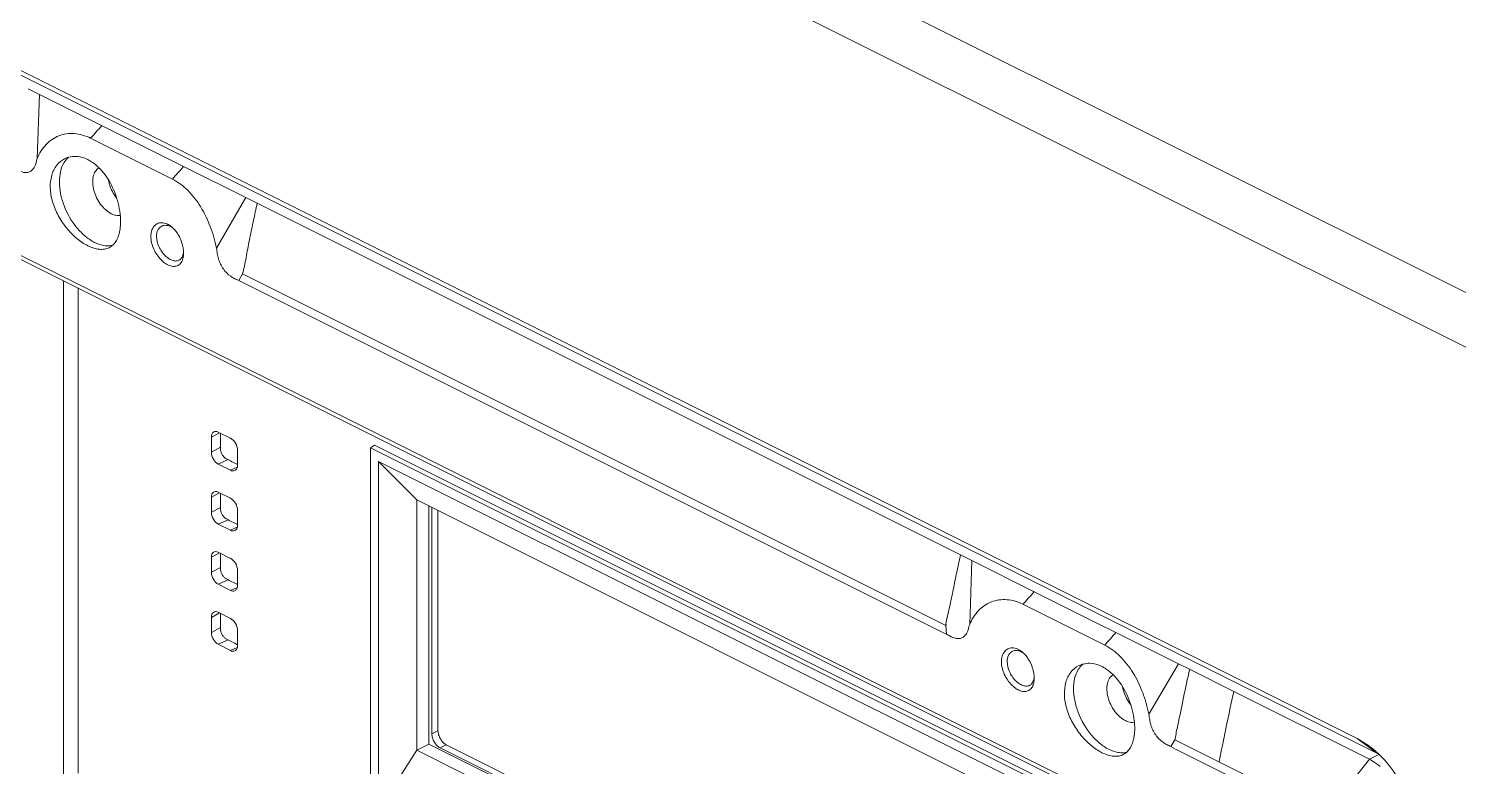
# Model space of a CAD drawing. Header units: millimetres. Extents: x 1177 to 4296, y 93 to 2298.
# Drawn here: x 3667 to 3790.6, y 1493.8 to 1557.7 of the extents above; entities that cross this region are included whole.
import ezdxf

# ---------------------------------------------------------------- set-up
doc = ezdxf.new("R2010")
doc.units = ezdxf.units.MM
doc.header["$LTSCALE"] = 0.1
doc.layers.get('0').update_dxf_attribs({"lineweight": 13})

msp = doc.modelspace()

# ---------------------------------------------------------------- linework, layer by layer
for p, q in [((3594.14, 1633.38), (3840.92, 1509.99)), ((3592.02, 1629.72), (3838.8, 1506.33))]:
    msp.add_line(p, q)
at = {"lineweight": 9}
for p, q in [((3648.94, 1562.72), (3781.88, 1496.25)), ((3650.71, 1561.44), (3783.64, 1494.97)), ((3666.97, 1552.44), (3667.94, 1551.95)), ((3667.76, 1546.41), (3667.94, 1551.95)), ((3680.41, 1545.72), (3667.94, 1551.95)), ((3672.37, 1548.17), (3679.44, 1544.63)), ((3685.8, 1543.03), (3680.41, 1545.72)), ((3683.25, 1538.66), (3685.8, 1543.03)), ((3686.77, 1542.54), (3685.8, 1543.03)), ((3747.58, 1512.13), (3686.77, 1542.54)), ((3772.97, 1484.7), (3660.68, 1540.84)), ((3772.77, 1484.44), (3661.8, 1539.93)), ((3670.03, 1535.81), (3670.03, 1492.71)), ((3685.17, 1535.87), (3685.5, 1536.45)), ((3685.17, 1535.87), (3685.36, 1535.77)), ((3746.17, 1505.37), (3685.36, 1535.77)), ((3746.31, 1506.04), (3685.5, 1536.45)), ((3671.3, 1493.26), (3671.3, 1535.17)), ((3683.52, 1522.7), (3682.81, 1522.32)), ((3682.81, 1522.32), (3682.81, 1521.02)), ((3683.41, 1522.75), (3684.47, 1522.22)), ((3683.59, 1522.54), (3683.6, 1522.65)), ((3683.59, 1521.44), (3682.81, 1521.02)), ((3685.07, 1519.89), (3685.07, 1521.19)), ((3696.9, 1521.62), (3696.58, 1521.39)), ((3696.58, 1521.39), (3696.58, 1489.57)), ((3755.45, 1491.95), (3696.58, 1521.39)), ((3755.83, 1492.15), (3696.9, 1521.62)), ((3683.41, 1519.98), (3684.26, 1520.37)), ((3683.41, 1519.98), (3684.47, 1519.45)), ((3685.04, 1519.71), (3684.47, 1519.45)), ((3697.26, 1490.07), (3697.26, 1520.22)), ((3697.26, 1520.22), (3700.56, 1516.89)), ((3697.26, 1520.22), (3754.77, 1491.46)), ((3683.52, 1517.5), (3682.81, 1517.12)), ((3682.81, 1517.12), (3682.81, 1515.82)), ((3683.41, 1517.56), (3684.47, 1517.03)), ((3683.59, 1517.35), (3683.6, 1517.46)), ((3700.56, 1516.89), (3700.56, 1495.24)), ((3700.56, 1516.89), (3754.3, 1490.02)), ((3683.59, 1516.24), (3682.81, 1515.82)), ((3685.07, 1514.69), (3685.07, 1515.99)), ((3701.62, 1516.35), (3701.62, 1495.77)), ((3701.87, 1516.23), (3701.87, 1496.67)), ((3702.4, 1515.96), (3702.4, 1496.93)), ((3683.41, 1514.79), (3684.26, 1515.17)), ((3683.41, 1514.79), (3684.47, 1514.26)), ((3685.04, 1514.52), (3684.47, 1514.26)), ((3683.52, 1512.31), (3682.81, 1511.93)), ((3682.81, 1511.93), (3682.81, 1510.63)), ((3683.41, 1512.36), (3684.47, 1511.83)), ((3683.59, 1512.15), (3683.6, 1512.26)), ((3748.55, 1511.65), (3747.58, 1512.13)), ((3683.59, 1511.05), (3682.81, 1510.63)), ((3685.07, 1509.5), (3685.07, 1510.8)), ((3748.37, 1506.11), (3748.55, 1511.65)), ((3753.95, 1508.95), (3748.55, 1511.65)), ((3683.41, 1509.59), (3684.26, 1509.98)), ((3683.41, 1509.59), (3684.47, 1509.06)), ((3685.04, 1509.32), (3684.47, 1509.06)), ((3766.41, 1502.72), (3753.95, 1508.95)), ((3683.52, 1507.11), (3682.81, 1506.73)), ((3683.41, 1507.17), (3684.47, 1506.64)), ((3683.59, 1506.96), (3683.6, 1507.07)), ((3760.05, 1504.33), (3752.98, 1507.86)), ((3682.81, 1506.73), (3682.81, 1505.43)), ((3683.59, 1505.85), (3682.81, 1505.43)), ((3746.36, 1505.27), (3746.31, 1506.04)), ((3683.41, 1504.4), (3684.26, 1504.78)), ((3685.07, 1504.3), (3685.07, 1505.6)), ((3746.36, 1505.27), (3746.17, 1505.37)), ((3683.41, 1504.4), (3684.47, 1503.86)), ((3685.04, 1504.13), (3684.47, 1503.86)), ((3763.86, 1498.36), (3766.41, 1502.72)), ((3767.38, 1502.24), (3766.41, 1502.72)), ((3771.2, 1500.33), (3767.38, 1502.24)), ((3782.94, 1494.46), (3771.2, 1500.33)), ((3700.56, 1495.24), (3701.62, 1495.77)), ((3701.62, 1495.77), (3754.3, 1469.43)), ((3701.87, 1496.67), (3702.4, 1496.93)), ((3765.77, 1495.55), (3766.11, 1496.14)), ((3779.13, 1489.64), (3766.11, 1496.14)), ((3781.88, 1496.25), (3782.94, 1495.59)), ((3781.88, 1496.25), (3783.64, 1494.97)), ((3700.56, 1495.24), (3697.26, 1490.07)), ((3754.3, 1468.36), (3700.56, 1495.24)), ((3702.58, 1495.45), (3703.11, 1495.71)), ((3702.58, 1495.45), (3754.3, 1469.59)), ((3703.11, 1495.71), (3754.3, 1470.12)), ((3783.74, 1494.86), (3782.94, 1494.46)), ((3779.12, 1489.64), (3782.94, 1494.46))]:
    msp.add_line(p, q, dxfattribs=at)
for centre, radius, start, end in [((3256.01, 1918.39), 557.15, 318.3573, 318.507), ((3741.21, 1490.82), 81.92, 137.9203, 138.9387), ((3668.6, 1540.91), 6.37, 5.9562, 6.5131), ((3677.95, 1538.78), 2.24, 45.4752, 49.555), ((3677.84, 1538.67), 2.39, 43.3187, 45.4973), ((3678.41, 1538.28), 2, 359.069, 2.7691), ((3679.75, 1538.12), 0.562, 296.5193, 305.8172), ((3704.83, 1521.94), 21.24, 178.3605, 181.6395), ((3692.31, 1535.61), 17.24, 241.5905, 245.1977), ((3704.83, 1516.74), 21.24, 178.3605, 181.6395), ((3692.31, 1530.41), 17.24, 241.5905, 245.1977), ((3704.83, 1511.54), 21.24, 178.3605, 181.6395), ((3692.31, 1525.22), 17.24, 241.5905, 245.1977), ((3705.18, 1551.23), 64.54, 317.7893, 319.081), ((3704.83, 1506.35), 21.24, 178.3605, 181.6395), ((3692.31, 1520.02), 17.24, 241.5905, 245.1977), ((3343.69, 1874.55), 557.15, 318.3573, 318.507), ((3751.48, 1502.01), 2.24, 45.4752, 49.555), ((3751.38, 1501.9), 2.39, 43.3187, 45.4973), ((3753.29, 1501.35), 0.562, 296.5193, 305.8172), ((3751.95, 1501.51), 2, 359.069, 2.7691), ((3756.28, 1497.07), 6.37, 5.9563, 6.513)]:
    msp.add_arc(centre, radius, start, end, dxfattribs=at)
for centre, start_param, end_param in [((3683.41, 1522.02), 5.599123, 7.169916), ((3684.47, 1521.49), -2.254859, -0.684066), ((3683.41, 1516.82), 5.599123, 7.169916), ((3684.47, 1516.29), -2.254859, -0.684066), ((3683.41, 1511.63), 5.599123, 7.169916), ((3684.47, 1511.1), -2.254859, -0.684066), ((3683.41, 1506.43), 5.599123, 7.169916), ((3684.47, 1505.9), -2.254859, -0.684066)]:
    msp.add_ellipse(centre, major_axis=(-0.38, 0.761), ratio=0.612298, start_param=start_param, end_param=end_param, dxfattribs=at)
for points, knots in [([(3667.76, 1546.41), (3667.93, 1546.86), (3668.31, 1547.48), (3669.02, 1548.08), (3669.82, 1548.51), (3670.76, 1548.63), (3671.69, 1548.47), (3672.15, 1548.28), (3672.37, 1548.17)], [0, 0, 0, 0, 0.255566, 0.377463, 0.49728, 0.738536, 0.865851, 1, 1, 1, 1]), ([(3670.49, 1546.54), (3670.45, 1546.51), (3670.29, 1546.37), (3670.16, 1546.2), (3670.08, 1546.07)], [0, 0, 0, 0, 0.243335, 1, 1, 1, 1]), ([(3671.07, 1546.6), (3670.98, 1546.6), (3670.66, 1546.59), (3670.34, 1546.5), (3670.12, 1546.4)], [0, 0, 0, 0, 0.256477, 1, 1, 1, 1]), ([(3672.13, 1546.32), (3672.04, 1546.36), (3671.71, 1546.51), (3671.34, 1546.59), (3671.07, 1546.6)], [0, 0, 0, 0, 0.262622, 1, 1, 1, 1]), ([(3665.75, 1545.58), (3665.86, 1545.52), (3666.09, 1545.4), (3666.42, 1545.25), (3666.76, 1545.18), (3667.08, 1545.24), (3667.34, 1545.42), (3667.62, 1545.81), (3667.67, 1546.18), (3667.76, 1546.41)], [0, 0, 0, 0, 0.138324, 0.271524, 0.392398, 0.502211, 0.611577, 0.730067, 1, 1, 1, 1]), ([(3670.12, 1546.4), (3669.86, 1546.26), (3669.37, 1545.85), (3668.94, 1544.94), (3668.83, 1543.83), (3669.04, 1542.64), (3669.54, 1541.46), (3670.26, 1540.38), (3671.13, 1539.49), (3671.79, 1539.04), (3672.13, 1538.87)], [0, 0, 0, 0, 0.096931, 0.202846, 0.322041, 0.454365, 0.595746, 0.73931, 0.876849, 1, 1, 1, 1]), ([(3670.08, 1546.07), (3669.78, 1545.58), (3669.61, 1544.63), (3669.75, 1543.36), (3670.15, 1541.97), (3670.89, 1540.68), (3671.88, 1539.68), (3672.43, 1539.3), (3672.71, 1539.16)], [0, 0, 0, 0, 0.2127, 0.339886, 0.476118, 0.752629, 0.882466, 1, 1, 1, 1]), ([(3672.13, 1546.32), (3672.22, 1546.27), (3672.59, 1546.06), (3672.92, 1545.79), (3673.14, 1545.56)], [0, 0, 0, 0, 0.237104, 1, 1, 1, 1]), ([(3674.15, 1541.64), (3673.98, 1541.73), (3673.64, 1541.97), (3673.06, 1542.61), (3672.67, 1543.42), (3672.53, 1544.26), (3672.56, 1544.83), (3672.74, 1545.3), (3672.96, 1545.53), (3673.09, 1545.6)], [0, 0, 0, 0, 0.123162, 0.260371, 0.547637, 0.683175, 0.804162, 0.908405, 1, 1, 1, 1]), ([(3673.14, 1545.56), (3673.18, 1545.53), (3673.31, 1545.39), (3673.44, 1545.24), (3673.53, 1545.12)], [0, 0, 0, 0, 0.246029, 1, 1, 1, 1]), ([(3673.53, 1545.12), (3673.92, 1544.62), (3674.53, 1543.5), (3674.85, 1542.26), (3674.92, 1541.63)], [0, 0, 0, 0, 0.501093, 1, 1, 1, 1]), ([(3673.91, 1544.51), (3673.94, 1544.38), (3674.08, 1543.85), (3674.34, 1543.36), (3674.59, 1543.04)], [0, 0, 0, 0, 0.246045, 1, 1, 1, 1]), ([(3683.25, 1538.66), (3683.12, 1539.3), (3682.77, 1540.54), (3681.95, 1542.25), (3680.86, 1543.68), (3679.93, 1544.39), (3679.44, 1544.63)], [0, 0, 0, 0, 0.265422, 0.529073, 0.776711, 1, 1, 1, 1]), ([(3674.15, 1541.64), (3674.21, 1541.61), (3674.46, 1541.5), (3674.74, 1541.46), (3674.93, 1541.5)], [0, 0, 0, 0, 0.274609, 1, 1, 1, 1]), ([(3674.93, 1541.57), (3674.97, 1541.16), (3674.98, 1540.39), (3674.77, 1539.63), (3674.6, 1539.33)], [0, 0, 0, 0, 0.549091, 1, 1, 1, 1]), ([(3685.54, 1536.53), (3685.66, 1537.03), (3685.8, 1537.79), (3685.98, 1538.79), (3686.18, 1539.79), (3686.45, 1541.04), (3686.66, 1542.04), (3686.77, 1542.54)], [0, 0, 0, 0, 0.250309, 0.375777, 0.500484, 0.749435, 1, 1, 1, 1]), ([(3677.58, 1539.66), (3677.58, 1539.82), (3677.61, 1540.13), (3677.8, 1540.53), (3678.11, 1540.8), (3678.37, 1540.86), (3678.5, 1540.86)], [0, 0, 0, 0, 0.288746, 0.542679, 0.77188, 1, 1, 1, 1]), ([(3678.07, 1539.66), (3678.07, 1539.85), (3678.12, 1540.14), (3678.32, 1540.43), (3678.46, 1540.53), (3678.53, 1540.57)], [0, 0, 0, 0, 0.540442, 0.77702, 1, 1, 1, 1]), ([(3678.5, 1540.86), (3678.54, 1540.86), (3678.73, 1540.85), (3678.92, 1540.79), (3679.05, 1540.72)], [0, 0, 0, 0, 0.235315, 1, 1, 1, 1]), ([(3678.53, 1540.57), (3678.65, 1540.63), (3678.96, 1540.67), (3679.25, 1540.56), (3679.38, 1540.47)], [0, 0, 0, 0, 0.464693, 1, 1, 1, 1]), ([(3679.05, 1540.72), (3679.08, 1540.71), (3679.2, 1540.64), (3679.32, 1540.55), (3679.4, 1540.49)], [0, 0, 0, 0, 0.240097, 1, 1, 1, 1]), ([(3679.58, 1540.31), (3679.67, 1540.22), (3679.99, 1539.82), (3680.21, 1539.33), (3680.31, 1538.95)], [0, 0, 0, 0, 0.243027, 1, 1, 1, 1]), ([(3673.75, 1538.86), (3673.66, 1538.87), (3673.3, 1538.91), (3672.96, 1539.04), (3672.71, 1539.16)], [0, 0, 0, 0, 0.235036, 1, 1, 1, 1]), ([(3674.6, 1539.33), (3674.53, 1539.2), (3674.35, 1538.95), (3674.1, 1538.77), (3673.97, 1538.7)], [0, 0, 0, 0, 0.516649, 1, 1, 1, 1]), ([(3680.01, 1537.22), (3679.92, 1537.15), (3679.68, 1537.06), (3679.27, 1537.11), (3678.86, 1537.3), (3678.46, 1537.63), (3678.1, 1538.07), (3677.81, 1538.57), (3677.63, 1539.11), (3677.57, 1539.48), (3677.58, 1539.66)], [0, 0, 0, 0, 0.087126, 0.18383, 0.297977, 0.429476, 0.572999, 0.720676, 0.865561, 1, 1, 1, 1]), ([(3680, 1537.61), (3679.92, 1537.57), (3679.72, 1537.53), (3679.4, 1537.6), (3679.07, 1537.78), (3678.76, 1538.05), (3678.48, 1538.4), (3678.19, 1538.92), (3678.08, 1539.37), (3678.07, 1539.66)], [0, 0, 0, 0, 0.087209, 0.186838, 0.30376, 0.436385, 0.579381, 0.725688, 1, 1, 1, 1]), ([(3673.97, 1538.7), (3673.84, 1538.64), (3673.57, 1538.55), (3673.11, 1538.55), (3672.62, 1538.65), (3672.29, 1538.79), (3672.13, 1538.87)], [0, 0, 0, 0, 0.217686, 0.451339, 0.711184, 1, 1, 1, 1]), ([(3674.25, 1538.9), (3674.21, 1538.89), (3674.04, 1538.86), (3673.87, 1538.86), (3673.75, 1538.86)], [0, 0, 0, 0, 0.244445, 1, 1, 1, 1]), ([(3680.32, 1537.99), (3680.31, 1537.96), (3680.25, 1537.83), (3680.16, 1537.72), (3680.08, 1537.66)], [0, 0, 0, 0, 0.271028, 1, 1, 1, 1]), ([(3680.41, 1538.25), (3680.41, 1538.19), (3680.4, 1537.98), (3680.36, 1537.77), (3680.3, 1537.63)], [0, 0, 0, 0, 0.269397, 1, 1, 1, 1]), ([(3680.31, 1538.95), (3680.32, 1538.9), (3680.37, 1538.71), (3680.4, 1538.52), (3680.4, 1538.38)], [0, 0, 0, 0, 0.258639, 1, 1, 1, 1]), ([(3680.4, 1538.37), (3680.4, 1538.34), (3680.39, 1538.21), (3680.36, 1538.08), (3680.32, 1537.99)], [0, 0, 0, 0, 0.265386, 1, 1, 1, 1]), ([(3683.25, 1538.66), (3683.28, 1538.51), (3683.32, 1538.2), (3683.41, 1537.73), (3683.59, 1537.28), (3683.9, 1536.74), (3684.33, 1536.3), (3684.81, 1536.03), (3685.05, 1535.93), (3685.17, 1535.87)], [0, 0, 0, 0, 0.130296, 0.261607, 0.397411, 0.533005, 0.782891, 0.893466, 1, 1, 1, 1]), ([(3680.3, 1537.63), (3680.29, 1537.59), (3680.22, 1537.43), (3680.11, 1537.29), (3680.01, 1537.22)], [0, 0, 0, 0, 0.270088, 1, 1, 1, 1]), ([(3685.51, 1536.46), (3685.5, 1536.48), (3685.5, 1536.52), (3685.53, 1536.53), (3685.54, 1536.53)], [0, 0, 0, 0, 0.533314, 1, 1, 1, 1]), ([(3683.41, 1519.98), (3683.23, 1520.07), (3682.94, 1520.4), (3682.81, 1520.81), (3682.81, 1521.02)], [0, 0, 0, 0, 0.487771, 1, 1, 1, 1]), ([(3684.1, 1520.45), (3684.07, 1520.47), (3684, 1520.51), (3683.91, 1520.59), (3683.82, 1520.7), (3683.71, 1520.85), (3683.64, 1521.03), (3683.6, 1521.2), (3683.6, 1521.29), (3683.59, 1521.33)], [0, 0, 0, 0, 0.108395, 0.229179, 0.357678, 0.490342, 0.756404, 0.883164, 1, 1, 1, 1]), ([(3684.84, 1519.42), (3684.79, 1519.4), (3684.65, 1519.38), (3684.53, 1519.42), (3684.47, 1519.45)], [0, 0, 0, 0, 0.464527, 1, 1, 1, 1]), ([(3685.07, 1519.89), (3685.07, 1519.79), (3685.05, 1519.6), (3684.91, 1519.46), (3684.84, 1519.42)], [0, 0, 0, 0, 0.552408, 1, 1, 1, 1]), ([(3683.41, 1514.79), (3683.23, 1514.88), (3682.94, 1515.2), (3682.81, 1515.61), (3682.81, 1515.82)], [0, 0, 0, 0, 0.487771, 1, 1, 1, 1]), ([(3684.1, 1515.25), (3684.07, 1515.27), (3684, 1515.32), (3683.91, 1515.4), (3683.82, 1515.5), (3683.71, 1515.66), (3683.64, 1515.83), (3683.6, 1516.01), (3683.6, 1516.09), (3683.59, 1516.13)], [0, 0, 0, 0, 0.108395, 0.229179, 0.357678, 0.490342, 0.756404, 0.883164, 1, 1, 1, 1]), ([(3685.07, 1514.69), (3685.07, 1514.59), (3685.05, 1514.41), (3684.91, 1514.26), (3684.84, 1514.23)], [0, 0, 0, 0, 0.552408, 1, 1, 1, 1]), ([(3684.84, 1514.23), (3684.79, 1514.2), (3684.65, 1514.19), (3684.53, 1514.23), (3684.47, 1514.26)], [0, 0, 0, 0, 0.464527, 1, 1, 1, 1]), ([(3747.58, 1512.13), (3747.47, 1511.63), (3747.25, 1510.63), (3747, 1509.38), (3746.8, 1508.38), (3746.57, 1507.38), (3746.4, 1506.63), (3746.3, 1506.13)], [0, 0, 0, 0, 0.251007, 0.501008, 0.625709, 0.750168, 1, 1, 1, 1]), ([(3683.41, 1509.59), (3683.23, 1509.68), (3682.94, 1510.01), (3682.81, 1510.42), (3682.81, 1510.63)], [0, 0, 0, 0, 0.487771, 1, 1, 1, 1]), ([(3684.1, 1510.06), (3684.07, 1510.07), (3684, 1510.12), (3683.91, 1510.2), (3683.82, 1510.3), (3683.71, 1510.46), (3683.64, 1510.63), (3683.6, 1510.81), (3683.6, 1510.9), (3683.59, 1510.94)], [0, 0, 0, 0, 0.108395, 0.229179, 0.357678, 0.490342, 0.756404, 0.883164, 1, 1, 1, 1]), ([(3685.07, 1509.5), (3685.07, 1509.4), (3685.05, 1509.21), (3684.91, 1509.06), (3684.84, 1509.03)], [0, 0, 0, 0, 0.552408, 1, 1, 1, 1]), ([(3684.84, 1509.03), (3684.79, 1509.01), (3684.65, 1508.99), (3684.53, 1509.03), (3684.47, 1509.06)], [0, 0, 0, 0, 0.464527, 1, 1, 1, 1]), ([(3752.98, 1507.86), (3752.55, 1508.08), (3751.62, 1508.36), (3750.21, 1508.17), (3749.04, 1507.36), (3748.54, 1506.55), (3748.37, 1506.11)], [0, 0, 0, 0, 0.260868, 0.502778, 0.743726, 1, 1, 1, 1]), ([(3684.1, 1504.86), (3684.07, 1504.88), (3684, 1504.92), (3683.91, 1505.01), (3683.82, 1505.11), (3683.71, 1505.26), (3683.64, 1505.44), (3683.6, 1505.61), (3683.6, 1505.7), (3683.59, 1505.74)], [0, 0, 0, 0, 0.108395, 0.229179, 0.357678, 0.490342, 0.756404, 0.883164, 1, 1, 1, 1]), ([(3746.3, 1506.13), (3746.31, 1506.12), (3746.34, 1506.09), (3746.32, 1506.05), (3746.31, 1506.04)], [0, 0, 0, 0, 0.535552, 1, 1, 1, 1]), ([(3748.37, 1506.11), (3748.28, 1505.87), (3748.22, 1505.5), (3747.95, 1505.11), (3747.69, 1504.93), (3747.37, 1504.87), (3747.03, 1504.94), (3746.69, 1505.09), (3746.47, 1505.22), (3746.36, 1505.27)], [0, 0, 0, 0, 0.269834, 0.38833, 0.497532, 0.607399, 0.728221, 0.861475, 1, 1, 1, 1]), ([(3683.41, 1504.4), (3683.23, 1504.49), (3682.94, 1504.81), (3682.81, 1505.22), (3682.81, 1505.43)], [0, 0, 0, 0, 0.487771, 1, 1, 1, 1]), ([(3684.84, 1503.83), (3684.79, 1503.81), (3684.65, 1503.79), (3684.53, 1503.83), (3684.47, 1503.86)], [0, 0, 0, 0, 0.464527, 1, 1, 1, 1]), ([(3685.07, 1504.3), (3685.07, 1504.2), (3685.05, 1504.01), (3684.91, 1503.87), (3684.84, 1503.83)], [0, 0, 0, 0, 0.552408, 1, 1, 1, 1]), ([(3751.12, 1502.89), (3751.12, 1503.05), (3751.15, 1503.36), (3751.34, 1503.76), (3751.65, 1504.03), (3751.91, 1504.09), (3752.04, 1504.09)], [0, 0, 0, 0, 0.288746, 0.542679, 0.77188, 1, 1, 1, 1]), ([(3751.61, 1502.89), (3751.61, 1503.08), (3751.66, 1503.37), (3751.86, 1503.66), (3752, 1503.76), (3752.07, 1503.8)], [0, 0, 0, 0, 0.540442, 0.77702, 1, 1, 1, 1]), ([(3752.04, 1504.09), (3752.08, 1504.09), (3752.27, 1504.08), (3752.46, 1504.02), (3752.59, 1503.95)], [0, 0, 0, 0, 0.235315, 1, 1, 1, 1]), ([(3752.07, 1503.8), (3752.19, 1503.86), (3752.5, 1503.9), (3752.79, 1503.79), (3752.92, 1503.7)], [0, 0, 0, 0, 0.464693, 1, 1, 1, 1]), ([(3752.59, 1503.95), (3752.62, 1503.94), (3752.74, 1503.87), (3752.86, 1503.79), (3752.94, 1503.72)], [0, 0, 0, 0, 0.240097, 1, 1, 1, 1]), ([(3753.12, 1503.54), (3753.21, 1503.45), (3753.53, 1503.05), (3753.75, 1502.56), (3753.85, 1502.18)], [0, 0, 0, 0, 0.243027, 1, 1, 1, 1]), ([(3763.86, 1498.36), (3763.73, 1498.99), (3763.38, 1500.23), (3762.56, 1501.95), (3761.46, 1503.38), (3760.54, 1504.09), (3760.05, 1504.33)], [0, 0, 0, 0, 0.265396, 0.52913, 0.776713, 1, 1, 1, 1]), ([(3753.55, 1500.45), (3753.46, 1500.38), (3753.22, 1500.29), (3752.81, 1500.34), (3752.4, 1500.53), (3752, 1500.86), (3751.64, 1501.3), (3751.35, 1501.8), (3751.17, 1502.34), (3751.11, 1502.71), (3751.12, 1502.89)], [0, 0, 0, 0, 0.087126, 0.18383, 0.297977, 0.429476, 0.572999, 0.720676, 0.865561, 1, 1, 1, 1]), ([(3753.54, 1500.85), (3753.46, 1500.8), (3753.26, 1500.76), (3752.94, 1500.83), (3752.61, 1501.01), (3752.3, 1501.28), (3752.02, 1501.63), (3751.73, 1502.15), (3751.62, 1502.6), (3751.61, 1502.89)], [0, 0, 0, 0, 0.087209, 0.186838, 0.30376, 0.436385, 0.579381, 0.725688, 1, 1, 1, 1]), ([(3753.85, 1502.18), (3753.86, 1502.13), (3753.91, 1501.94), (3753.94, 1501.75), (3753.94, 1501.61)], [0, 0, 0, 0, 0.258639, 1, 1, 1, 1]), ([(3757.8, 1502.56), (3757.54, 1502.42), (3757.05, 1502.01), (3756.62, 1501.1), (3756.51, 1499.99), (3756.72, 1498.8), (3757.22, 1497.62), (3757.95, 1496.54), (3758.81, 1495.65), (3759.47, 1495.2), (3759.81, 1495.03)], [0, 0, 0, 0, 0.096931, 0.202846, 0.322041, 0.454365, 0.595746, 0.73931, 0.876849, 1, 1, 1, 1]), ([(3757.76, 1502.22), (3757.46, 1501.74), (3757.29, 1500.79), (3757.43, 1499.52), (3757.84, 1498.13), (3758.57, 1496.84), (3759.56, 1495.84), (3760.11, 1495.46), (3760.39, 1495.32)], [0, 0, 0, 0, 0.2127, 0.339886, 0.476118, 0.752629, 0.882466, 1, 1, 1, 1]), ([(3758.17, 1502.7), (3758.13, 1502.67), (3757.98, 1502.53), (3757.84, 1502.36), (3757.76, 1502.22)], [0, 0, 0, 0, 0.243335, 1, 1, 1, 1]), ([(3758.75, 1502.76), (3758.66, 1502.76), (3758.34, 1502.75), (3758.02, 1502.66), (3757.8, 1502.56)], [0, 0, 0, 0, 0.256477, 1, 1, 1, 1]), ([(3759.81, 1502.48), (3759.72, 1502.52), (3759.39, 1502.67), (3759.02, 1502.75), (3758.75, 1502.76)], [0, 0, 0, 0, 0.262623, 1, 1, 1, 1]), ([(3759.81, 1502.48), (3759.9, 1502.43), (3760.27, 1502.22), (3760.6, 1501.95), (3760.82, 1501.72)], [0, 0, 0, 0, 0.237105, 1, 1, 1, 1]), ([(3766.37, 1497.4), (3766.54, 1498.2), (3766.86, 1499.82), (3767.2, 1501.43), (3767.38, 1502.23)], [0, 0, 0, 0, 0.49924, 1, 1, 1, 1]), ([(3753.84, 1500.86), (3753.83, 1500.82), (3753.76, 1500.66), (3753.65, 1500.53), (3753.55, 1500.45)], [0, 0, 0, 0, 0.270088, 1, 1, 1, 1]), ([(3753.86, 1501.22), (3753.85, 1501.19), (3753.79, 1501.06), (3753.7, 1500.95), (3753.62, 1500.89)], [0, 0, 0, 0, 0.271028, 1, 1, 1, 1]), ([(3753.95, 1501.48), (3753.95, 1501.42), (3753.94, 1501.21), (3753.9, 1501), (3753.84, 1500.86)], [0, 0, 0, 0, 0.269397, 1, 1, 1, 1]), ([(3753.94, 1501.6), (3753.94, 1501.57), (3753.93, 1501.44), (3753.9, 1501.31), (3753.86, 1501.22)], [0, 0, 0, 0, 0.265386, 1, 1, 1, 1]), ([(3761.83, 1497.8), (3761.66, 1497.89), (3761.32, 1498.12), (3760.75, 1498.77), (3760.35, 1499.58), (3760.21, 1500.42), (3760.24, 1500.99), (3760.42, 1501.46), (3760.64, 1501.69), (3760.77, 1501.76)], [0, 0, 0, 0, 0.123162, 0.260371, 0.547638, 0.683175, 0.804162, 0.908405, 1, 1, 1, 1]), ([(3760.82, 1501.72), (3760.86, 1501.69), (3760.99, 1501.54), (3761.12, 1501.4), (3761.21, 1501.28)], [0, 0, 0, 0, 0.246029, 1, 1, 1, 1]), ([(3761.21, 1501.28), (3761.6, 1500.78), (3762.21, 1499.66), (3762.53, 1498.42), (3762.6, 1497.79)], [0, 0, 0, 0, 0.501093, 1, 1, 1, 1]), ([(3761.59, 1500.67), (3761.62, 1500.54), (3761.76, 1500.01), (3762.02, 1499.52), (3762.27, 1499.2)], [0, 0, 0, 0, 0.246045, 1, 1, 1, 1]), ([(3771.2, 1500.33), (3770.97, 1499.31), (3770.66, 1497.79), (3770.25, 1495.76), (3770.03, 1494.74), (3769.93, 1494.23)], [0, 0, 0, 0, 0.500325, 0.749958, 1, 1, 1, 1]), ([(3763.86, 1498.36), (3763.89, 1498.21), (3763.93, 1497.9), (3764.02, 1497.43), (3764.2, 1496.98), (3764.44, 1496.56), (3764.74, 1496.2), (3765.07, 1495.93), (3765.42, 1495.72), (3765.66, 1495.61), (3765.77, 1495.56)], [0, 0, 0, 0, 0.13004, 0.260984, 0.39649, 0.53201, 0.661706, 0.782001, 0.893123, 1, 1, 1, 1]), ([(3761.83, 1497.8), (3761.9, 1497.77), (3762.14, 1497.66), (3762.42, 1497.62), (3762.61, 1497.66)], [0, 0, 0, 0, 0.274609, 1, 1, 1, 1]), ([(3762.61, 1497.73), (3762.65, 1497.31), (3762.66, 1496.55), (3762.45, 1495.79), (3762.28, 1495.49)], [0, 0, 0, 0, 0.549094, 1, 1, 1, 1]), ([(3766.15, 1496.21), (3766.19, 1496.41), (3766.21, 1496.82), (3766.33, 1497.2), (3766.37, 1497.4)], [0, 0, 0, 0, 0.50463, 1, 1, 1, 1]), ([(3702.58, 1495.45), (3702.48, 1495.5), (3702.29, 1495.65), (3702.07, 1495.95), (3701.92, 1496.29), (3701.87, 1496.55), (3701.87, 1496.67)], [0, 0, 0, 0, 0.229704, 0.488217, 0.753177, 1, 1, 1, 1]), ([(3702.4, 1496.93), (3702.4, 1496.81), (3702.45, 1496.56), (3702.6, 1496.21), (3702.82, 1495.91), (3703.01, 1495.76), (3703.11, 1495.71)], [0, 0, 0, 0, 0.246823, 0.511783, 0.770296, 1, 1, 1, 1]), ([(3766.11, 1496.14), (3766.1, 1496.16), (3766.1, 1496.2), (3766.13, 1496.21), (3766.15, 1496.21)], [0, 0, 0, 0, 0.550552, 1, 1, 1, 1]), ([(3761.65, 1494.86), (3761.53, 1494.8), (3761.25, 1494.71), (3760.79, 1494.71), (3760.3, 1494.81), (3759.97, 1494.95), (3759.81, 1495.03)], [0, 0, 0, 0, 0.217686, 0.451339, 0.711184, 1, 1, 1, 1]), ([(3761.43, 1495.02), (3761.35, 1495.03), (3760.99, 1495.07), (3760.64, 1495.2), (3760.39, 1495.32)], [0, 0, 0, 0, 0.235036, 1, 1, 1, 1]), ([(3761.93, 1495.06), (3761.89, 1495.05), (3761.72, 1495.02), (3761.56, 1495.02), (3761.43, 1495.02)], [0, 0, 0, 0, 0.244444, 1, 1, 1, 1]), ([(3762.28, 1495.49), (3762.21, 1495.36), (3762.03, 1495.11), (3761.78, 1494.93), (3761.65, 1494.86)], [0, 0, 0, 0, 0.516646, 1, 1, 1, 1]), ([(3778.7, 1489.1), (3776.55, 1490.19), (3772.22, 1492.28), (3767.92, 1494.47), (3765.77, 1495.55)], [0, 0, 0, 0, 0.499555, 1, 1, 1, 1]), ([(3782.94, 1495.59), (3783, 1495.54), (3783.24, 1495.35), (3783.48, 1495.15), (3783.65, 1494.99)], [0, 0, 0, 0, 0.245155, 1, 1, 1, 1]), ([(3783.65, 1494.99), (3784.18, 1494.49), (3785.16, 1493.34), (3786.27, 1491.37), (3786.99, 1489.26), (3787.18, 1487.81), (3787.18, 1487.1)], [0, 0, 0, 0, 0.247501, 0.50653, 0.762118, 1, 1, 1, 1]), ([(3782.94, 1494.46), (3783.02, 1494.42), (3783.34, 1494.24), (3783.65, 1494.02), (3783.86, 1493.84)], [0, 0, 0, 0, 0.239141, 1, 1, 1, 1])]:
    msp.add_open_spline(points, degree=3, knots=knots, dxfattribs=at)

doc.saveas('drawing.dxf')
